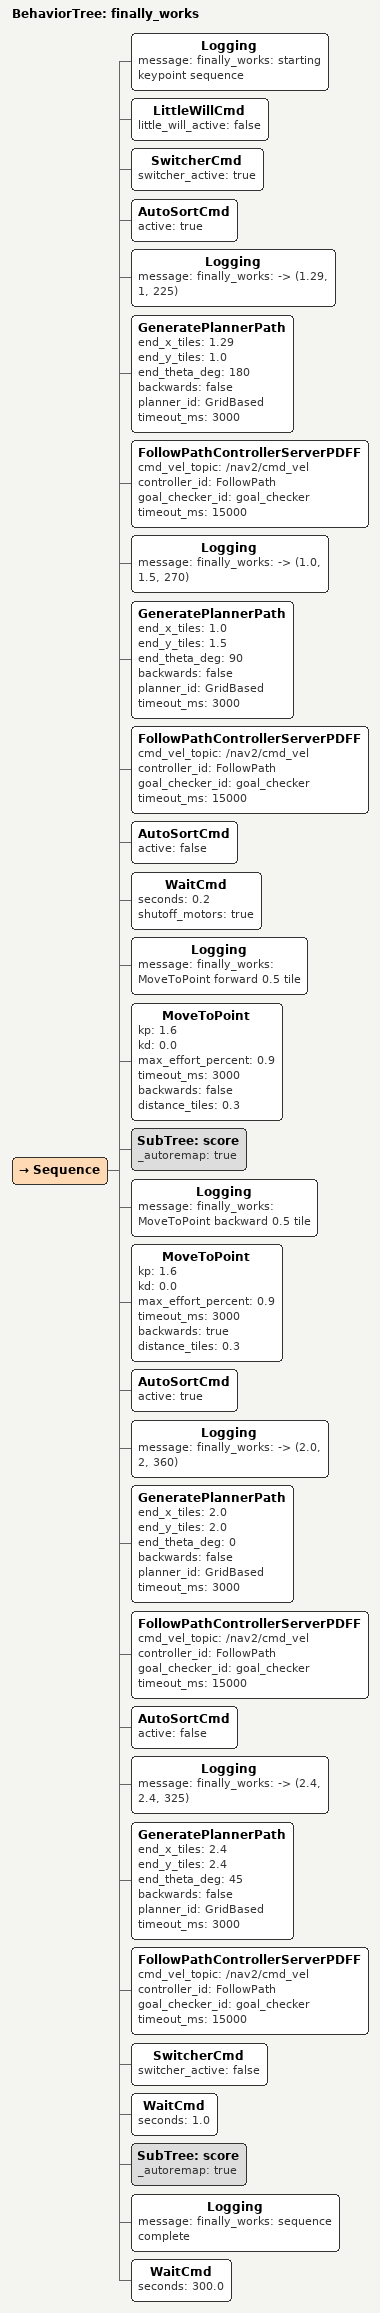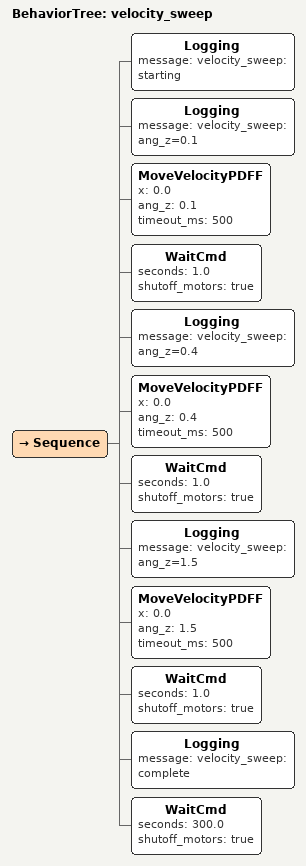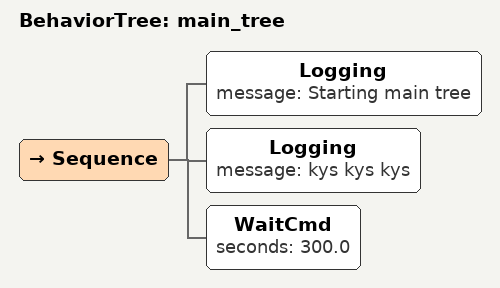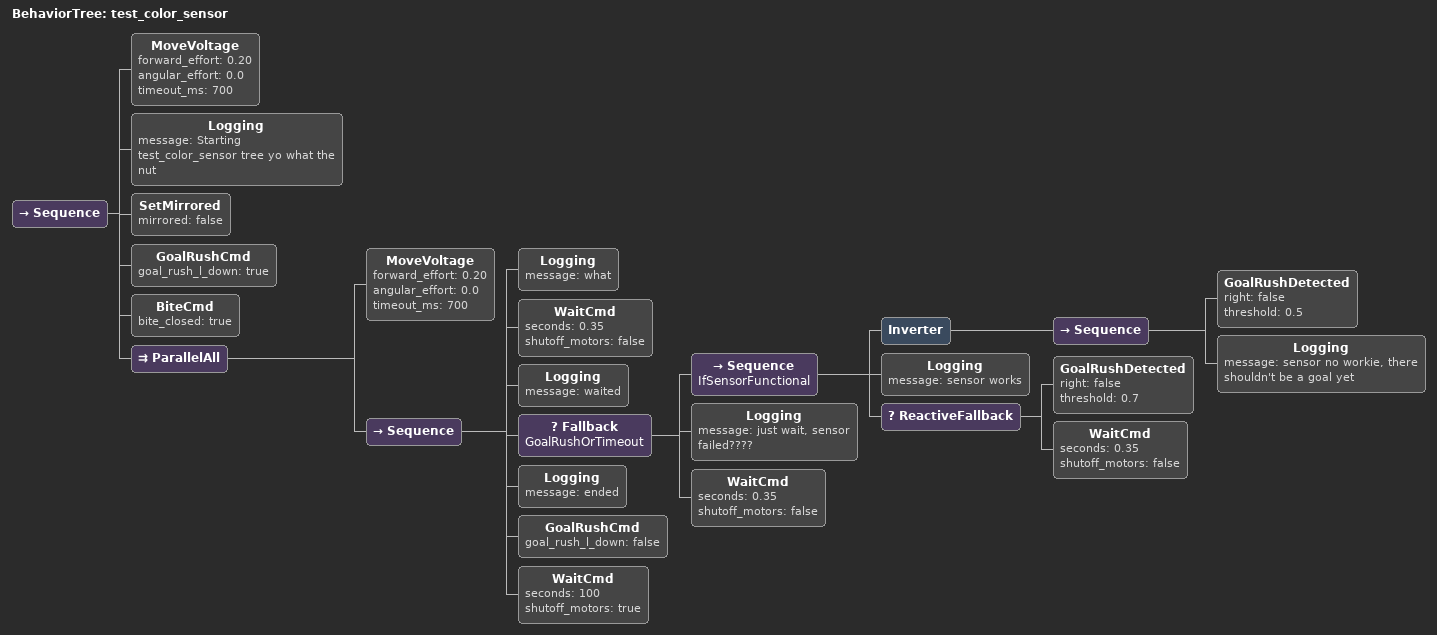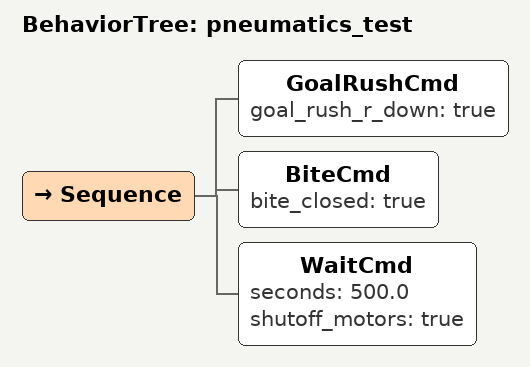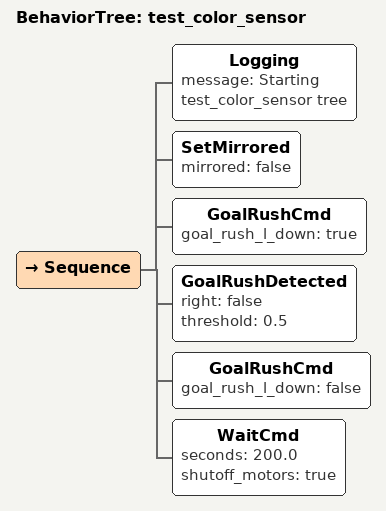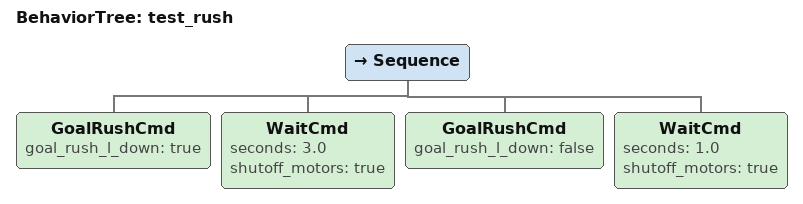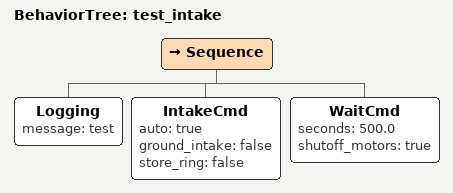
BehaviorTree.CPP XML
<?xml version="1.0" encoding="UTF-8"?>
<root BTCPP_format="4" main_tree_to_execute="finally_works">
    <include path="bt_scoring.xml"/>

  <!-- Includes -->

  <BehaviorTree ID="finally_works">
    <Sequence>
      <Logging message="finally_works: starting keypoint sequence" />

      <!-- (2.349, 0.975, 0) is the init/start pose, not driven. -->
             <LittleWillCmd little_will_active="false"/>
        <SwitcherCmd switcher_active="true"/>

              <AutoSortCmd active="true"/>
      <!-- Waypoint 1: (1.29, 1) @ 45 deg -->
      <Logging message="finally_works: -> (1.29, 1, 225)" />
      <GeneratePlannerPath end_x_tiles="1.29" end_y_tiles="1.0" end_theta_deg="180"
        backwards="false" planner_id="GridBased" timeout_ms="3000" />
      <FollowPathControllerServerPDFF cmd_vel_topic="/nav2/cmd_vel"
        controller_id="FollowPath" goal_checker_id="goal_checker" timeout_ms="15000" />

      <!-- Waypoint 2: (1.0, 1.5) @ 90 deg -->
      <Logging message="finally_works: -> (1.0, 1.5, 270)" />
      <GeneratePlannerPath end_x_tiles="1.0" end_y_tiles="1.5" end_theta_deg="90"
        backwards="false" planner_id="GridBased" timeout_ms="3000" />
      <FollowPathControllerServerPDFF cmd_vel_topic="/nav2/cmd_vel"
        controller_id="FollowPath" goal_checker_id="goal_checker" timeout_ms="15000" />
                <AutoSortCmd active="false"/>
                      <WaitCmd seconds="0.2"
        shutoff_motors="true"/>

      <!-- Open-loop nudge: forward 0.5 tile, then back 0.5 tile -->
      <Logging message="finally_works: MoveToPoint forward 0.5 tile" />
      <MoveToPoint kp="1.6" kd="0.0" max_effort_percent="0.9" timeout_ms="3000"
        backwards="false" distance_tiles="0.3" />

                <SubTree ID="score" _autoremap="true"/>

      <Logging message="finally_works: MoveToPoint backward 0.5 tile" />
      <MoveToPoint kp="1.6" kd="0.0" max_effort_percent="0.9" timeout_ms="3000"
        backwards="true" distance_tiles="0.3" />

                <AutoSortCmd active="true"/>

      <!-- Waypoint 5: (2.0, 2) @ 360 deg -->
      <Logging message="finally_works: -> (2.0, 2, 360)" />
      <GeneratePlannerPath end_x_tiles="2.0" end_y_tiles="2.0" end_theta_deg="0"
        backwards="false" planner_id="GridBased" timeout_ms="3000" />
      <FollowPathControllerServerPDFF cmd_vel_topic="/nav2/cmd_vel"
        controller_id="FollowPath" goal_checker_id="goal_checker" timeout_ms="15000" />

                <AutoSortCmd active="false"/>
      <!-- Waypoint 6: (2.4, 2.4) @ 325 deg -->
      <Logging message="finally_works: -> (2.4, 2.4, 325)" />
      <GeneratePlannerPath end_x_tiles="2.4" end_y_tiles="2.4" end_theta_deg="45"
        backwards="false" planner_id="GridBased" timeout_ms="3000" />
      <FollowPathControllerServerPDFF cmd_vel_topic="/nav2/cmd_vel"
        controller_id="FollowPath" goal_checker_id="goal_checker" timeout_ms="15000" />

        <SwitcherCmd switcher_active="false"/>
      <WaitCmd seconds="1.0"/>
                <SubTree ID="score" _autoremap="true"/>

      <Logging message="finally_works: sequence complete" />

      <WaitCmd seconds="300.0"/>
    </Sequence>
  </BehaviorTree>

  <BehaviorTree ID="velocity_sweep">
    <Sequence>
      <Logging message="velocity_sweep: starting" />

      <!-- Linear sweep (ang_z = 0) -->

      <!-- Angular sweep (x = 0) -->
      <Logging message="velocity_sweep: ang_z=0.1" />
      <MoveVelocityPDFF x="0.0" ang_z="0.1" timeout_ms="500" />
      <WaitCmd seconds="1.0" shutoff_motors="true" />

      <Logging message="velocity_sweep: ang_z=0.4" />
      <MoveVelocityPDFF x="0.0" ang_z="0.4" timeout_ms="500" />
      <WaitCmd seconds="1.0" shutoff_motors="true" />

      <Logging message="velocity_sweep: ang_z=1.5" />
      <MoveVelocityPDFF x="0.0" ang_z="1.5" timeout_ms="500" />
      <WaitCmd seconds="1.0" shutoff_motors="true" />

      <Logging message="velocity_sweep: complete" />
      <WaitCmd seconds="300.0" shutoff_motors="true" />
    </Sequence>
  </BehaviorTree>

  <BehaviorTree ID="main_tree">
    <Sequence>
      <Logging message="Starting main tree" />

      <!-- Drive forward at 0.5 m/s for 1.0 s, then stop. Closed-loop on measured
           velocity; gains live in inky_ros_config.yaml (velocity_linear /
           velocity_angular). -->

              <Logging message="kys kys kys" />

      <WaitCmd seconds="300.0"/>
              <!-- floor_linear="0.07"
              floor_angular="0.15" -->

    </Sequence>
  </BehaviorTree>

  <BehaviorTree ID="test_color_sensor">
    <Sequence>
      <MoveVoltage forward_effort="0.20" angular_effort="0.0" timeout_ms="700" />
      <Logging message="Starting test_color_sensor tree yo what the nut" />
      <SetMirrored mirrored="false" />
      <GoalRushCmd goal_rush_l_down="true" />
      <BiteCmd bite_closed="true" />
      <ParallelAll>
        <MoveVoltage forward_effort="0.20" angular_effort="0.0" timeout_ms="700" />

        <Sequence>
          <Logging message="what" />

          <WaitCmd seconds="0.35"
            shutoff_motors="false" />

          <Logging message="waited" />

          <Fallback name="GoalRushOrTimeout">
            <!-- Branch A: sensor working -->
            <Sequence name="IfSensorFunctional">
              <!-- Invert GoalRushDetected -->
              <Inverter>
                <Sequence>
                  <GoalRushDetected right="false" threshold="0.5" />
                  <Logging message="sensor no workie, there shouldn't be a goal yet" />
                </Sequence>
              </Inverter>
              <Logging message="sensor works" />
              <!-- Race: either detect or timeout -->
              <ReactiveFallback>
                <GoalRushDetected right="false" threshold="0.7" />
                <WaitCmd seconds="0.35" shutoff_motors="false" />
              </ReactiveFallback>
            </Sequence>
            <!-- Branch B: sensor failed, just wait -->
            <Logging message="just wait, sensor failed????" />
            <WaitCmd seconds="0.35" shutoff_motors="false" />
          </Fallback>

          <Logging message="ended" />
          <!-- 4. Ramp down -->
          <GoalRushCmd goal_rush_l_down="false" />
          <WaitCmd seconds="100" shutoff_motors="true" />
        </Sequence>
      </ParallelAll>
    </Sequence>
  </BehaviorTree>

  <!-- CLIMB TESTING -->

  <BehaviorTree ID="pneumatics_test">
    <Sequence>
      <GoalRushCmd goal_rush_r_down="true" />
      <BiteCmd bite_closed="true" />
      <WaitCmd seconds="500.0" shutoff_motors="true" />
    </Sequence>
  </BehaviorTree>

  <BehaviorTree ID="test_color_sensor">
    <Sequence>
      <Logging message="Starting test_color_sensor tree" />
      <SetMirrored mirrored="false" />
      <GoalRushCmd goal_rush_l_down="true" />

      <GoalRushDetected right="false" threshold="0.5" />
      <GoalRushCmd goal_rush_l_down="false" />
      <WaitCmd seconds="200.0"
        shutoff_motors="true" />
    </Sequence>
  </BehaviorTree>

  <BehaviorTree ID="test_rush">
    <Sequence>
      <GoalRushCmd goal_rush_l_down="true" />
      <WaitCmd seconds="3.0"
        shutoff_motors="true" />
      <GoalRushCmd goal_rush_l_down="false" />
      <WaitCmd seconds="1.0"
        shutoff_motors="true" />
    </Sequence>
  </BehaviorTree>

  <BehaviorTree ID="test_intake">
    <Sequence>
      <Logging message="test" />
      <IntakeCmd auto="true"
        ground_intake="false"
        store_ring="false" />
      <WaitCmd seconds="500.0"
        shutoff_motors="true" />
    </Sequence>
  </BehaviorTree>

</root>
